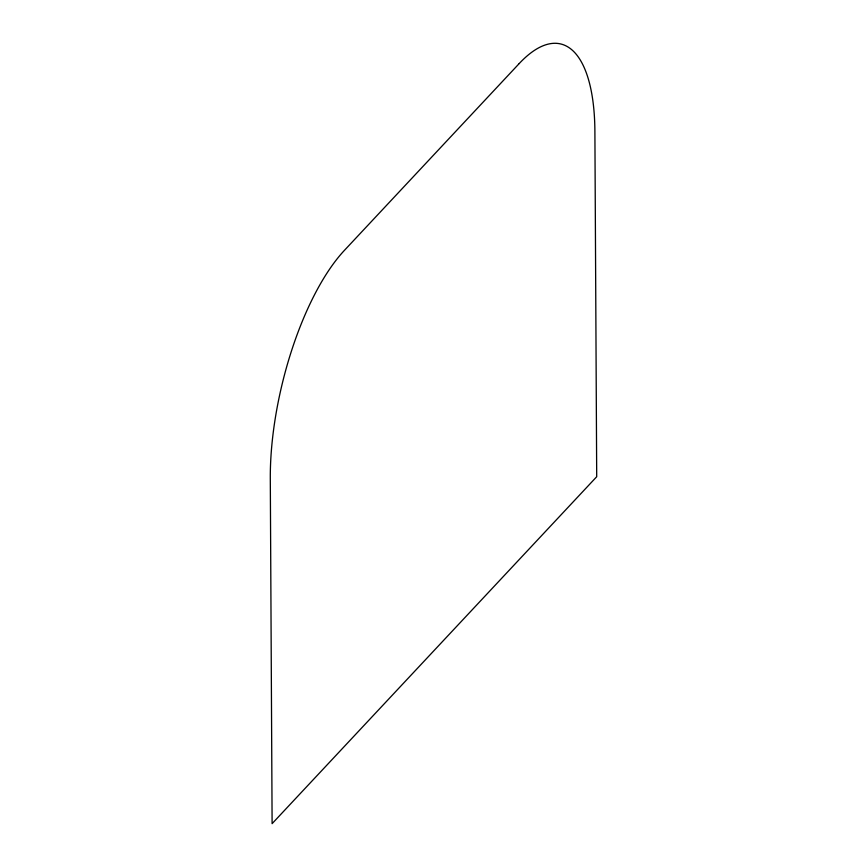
<?xml version="1.0" encoding="UTF-8"?>
<svg xmlns="http://www.w3.org/2000/svg" width="867" height="867" viewBox="0 0 867 867"><rect width="100%" height="100%" fill="white"/><g stroke="black" fill="none" stroke-linecap="round" stroke-linejoin="round"><path stroke-width="1.3" d="M519.214 63.551L344.427 250.357A172.446 64.635 -76.3 0 0 270.298 478.389L272.108 823.65L596.702 476.731L594.892 131.47A172.446 64.635 -76.3 0 0 519.214 63.551"/></g></svg>
